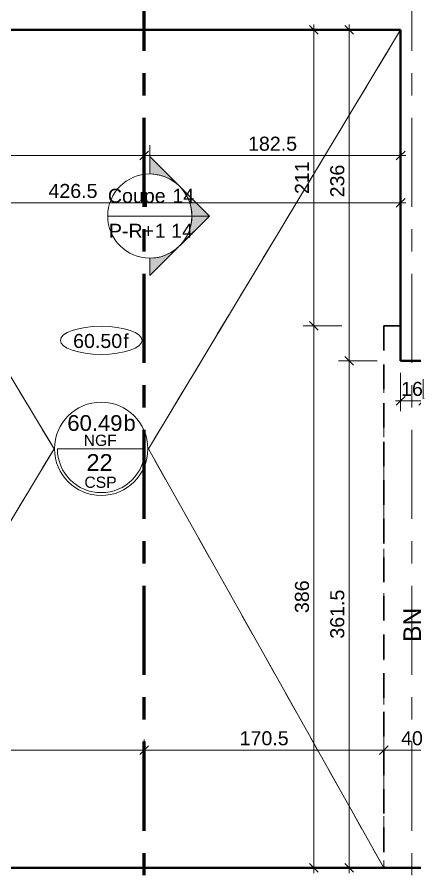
# Model space of a CAD drawing. Header units: metres. Extents: x 399 to 3028, y -427 to 863.
# Drawn here: x 412.21 to 415.04, y -398.77 to -392.65 of the extents above; entities that cross this region are included whole.
import ezdxf

# ---------------------------------------------------------------- set-up
doc = ezdxf.new("R2010")
doc.units = ezdxf.units.M
for name, pattern in [('Caché', [0.265, 0.175, -0.09]), ('Ligne de quadrillage', [1.1112499999999998, 0.6349999999999999, -0.15875, 0.15875, -0.15875]), ('Tiret', [0.3175, 0.15875, -0.15875])]:
    doc.linetypes.add(name, pattern=pattern)
for name, color, linetype, lineweight in [('A-ANNO-DIMS', 211, 'Continuous', 9), ('A-ANNO-DIMS-50', 211, 'Continuous', 9), ('A-DETL', 90, 'Continuous', 18), ('A-FLOR', 192, 'Continuous', 18), ('A-WALL', 113, 'Continuous', 18), ('G-ANNO-SYMB', 111, 'Continuous', 9), ('G-ANNO-TEXT', 231, 'Continuous', 9), ('S-FLOR-SYMB', 171, 'Continuous', 9), ('S-GRID', 1, 'Continuous', 9)]:
    doc.layers.add(name, color=color, linetype=linetype, lineweight=lineweight)
doc.styles.add('Arial', font='arial.ttf', dxfattribs={"height": 0.09999999999999999})
doc.styles.add('Arial_10', font='arial.ttf', dxfattribs={"height": 0.1199999999999999})
doc.styles.add('Arial_11', font='arial.ttf', dxfattribs={"height": 0.125})
doc.styles.add('Arial_8', font='arial.ttf', dxfattribs={"height": 0.0016})
doc.styles.add('Arial_9', font='arial.ttf', dxfattribs={"height": 0.1124999999999999})
doc.dimstyles.new('AES-_COTATION_1_50', dxfattribs={"dimscale": 0.3048, "dimtxt": 0.102025939995697, "dimasz": 0.2050524934383202, "dimexe": 0.2460629921259842, "dimexo": 0.0625, "dimgap": 0.01640419947506562, "dimtad": 1, "dimdec": 1, "dimlfac": 100, "dimrnd": 0.5, "dimdsep": 46, "dimtxsty": 'Arial', "dimblk1": 'OBLIQUE', "dimblk2": 'OBLIQUE', "dimsah": 1, "dimcen": 0.09, "dimdle": 0.1230314960629921, "dimazin": 0, "dimtfac": 1, "dimtdec": 4, "dimtix": 1, "dimtmove": 0, "dimatfit": 3, "dimfxl": 0.6561679790026247, "dimfxlon": 1, "dimtvp": 1, "dimtolj": 1, "dimtzin": 0, "dimarcsym": 2})
doc.dimstyles.new('AES-_COTATION_1_50_1', dxfattribs={"dimscale": 0.3048, "dimtxt": 0.102025939995697, "dimasz": 0.2050524934383202, "dimexe": 0.2460629921259842, "dimexo": 0.0625, "dimgap": 0.01640419947506562, "dimtad": 1, "dimdec": 1, "dimlfac": 100, "dimrnd": 0.5, "dimdsep": 46, "dimtxsty": 'Arial', "dimblk1": 'OBLIQUE', "dimblk2": 'OBLIQUE', "dimsah": 1, "dimcen": 0.09, "dimdle": 0.1230314960629921, "dimazin": 0, "dimtfac": 1, "dimtdec": 4, "dimtix": 1, "dimtmove": 2, "dimatfit": 3, "dimfxl": 0.6561679790026247, "dimfxlon": 1, "dimtvp": 1, "dimtolj": 1, "dimtzin": 0, "dimarcsym": 2})
doc.dimstyles.new('AES-_COTATION_1_50_2', dxfattribs={"dimscale": 0.3048, "dimtxt": 0.102025939995697, "dimasz": 0.2050524934383202, "dimexe": 0.2460629921259842, "dimexo": 0.0625, "dimgap": 0.01640419947506562, "dimtad": 1, "dimdec": 1, "dimlfac": 100, "dimrnd": 0.5, "dimdsep": 46, "dimtxsty": 'Arial', "dimblk1": 'OBLIQUE', "dimblk2": 'OBLIQUE', "dimsah": 1, "dimcen": 0.09, "dimdle": 0.1230314960629921, "dimazin": 0, "dimtfac": 1, "dimtdec": 4, "dimtix": 1, "dimtmove": 0, "dimatfit": 3, "dimfxl": 0.6561679790026247, "dimfxlon": 1, "dimtvp": 1, "dimtolj": 1, "dimtzin": 0, "dimarcsym": 2})
doc.dimstyles.new('AES-_COTATION_1_50_3', dxfattribs={"dimscale": 0.3048, "dimtxt": 0.102025939995697, "dimasz": 0.2050524934383202, "dimexe": 0.2460629921259842, "dimexo": 0.0625, "dimgap": 0.01640419947506562, "dimtad": 1, "dimdec": 1, "dimlfac": 100, "dimrnd": 0.5, "dimdsep": 46, "dimtxsty": 'Arial', "dimblk1": 'OBLIQUE', "dimblk2": 'OBLIQUE', "dimsah": 1, "dimcen": 0.09, "dimdle": 0.1230314960629921, "dimazin": 0, "dimtfac": 1, "dimtdec": 4, "dimtix": 1, "dimtmove": 0, "dimatfit": 3, "dimfxl": 0.6561679790026247, "dimfxlon": 1, "dimtvp": 1, "dimtolj": 1, "dimtzin": 0, "dimarcsym": 2})

# ---------------------------------------------------------------- blocks, each defined once
blk = doc.blocks.new('AES-Etiquette Dalle CSP brut vide - Dalle bidirectionnelle-1777686-AES_EXE_BET_TZ_R_1_COF_0100-Plan coffrage PH R_1 Diffusion')
at = {"layer": 'S-FLOR-SYMB'}
blk.add_line((-0.006241945035485409, -3.965577866082981e-17), (0.00624194503548541, -7.984030103713735e-17), dxfattribs=at)
blk.add_circle((-4.342392105352664e-24, 1.249368523495491e-21), 0.006649321472698208, dxfattribs=at)
blk.add_arc((-1.001207470968242e-34, -2.311040675622141e-21), 0.006241945035485415, 180.0000000000003, 359.9999999999996, dxfattribs=at)
at = {"layer": 'S-FLOR-SYMB', "char_height": 0.0016, "attachment_point": 1, "style": 'Arial_8'}
for s, insert, width in [('NGF', (-0.002494232239155849, 0.002014105379454975), 0.00585231875), ('CSP', (-0.002391804037101897, -0.003959732439132068), 0.00569198125)]:
    blk.add_mtext(s, dxfattribs=dict(at, insert=insert, width=width))
blk = doc.blocks.new('DIMBLOCK72-AES_EXE_BET_TZ_R_1_COF_0100-Plan coffrage PH R_1 Diffusion')
at = {"layer": 'A-ANNO-DIMS-50', "transparency": 16777216}
for p, q in [((414.3699024940624, -392.7444998766918), (414.6449024940624, -392.7444998766918)), ((414.5699024940623, -392.7444998766917), (414.3699024940623, -392.7444998766917)), ((414.5699024940624, -392.7444998766917), (414.5386524940624, -392.7132498766919)), ((414.5699024940623, -395.1407821151693), (414.5699024940623, -392.7069998766918)), ((414.5699024940624, -392.7444998766917), (414.6011524940624, -392.7757498766917)), ((414.5699024940625, -395.1032821151691), (414.5386524940626, -395.0720321151691)), ((414.7699024940625, -395.1032821151691), (414.4949024940626, -395.1032821151691)), ((414.5699024940625, -395.1032821151691), (414.6011524940624, -395.1345321151692)), ((414.5699024940623, -395.103282115169), (414.7699024940624, -395.103282115169))]:
    blk.add_line(p, q, dxfattribs=at)
at = {"layer": 'A-ANNO-DIMS-50', "color": 0, "transparency": 16777216, "insert": (414.4353277863751, -393.9386524113259), "char_height": 0.09999999999999999, "width": 0.2768827048498608, "attachment_point": 1, "rotation": 90, "line_spacing_factor": 0.9417779076525878, "style": 'Arial'}
blk.add_mtext('236', dxfattribs=at)
blk = doc.blocks.new('_Oblique')
at = {"color": 0, "linetype": 'ByBlock', "lineweight": -2}
blk.add_line((-0.5, -0.5), (0.5, 0.5), dxfattribs=at)
blk = doc.blocks.new('DIMBLOCK73-AES_EXE_BET_TZ_R_1_COF_0100-Plan coffrage PH R_1 Diffusion')
at = {"layer": 'A-ANNO-DIMS-50', "transparency": 16777216}
for p, q in [((414.9367063717458, -395.187964100027), (414.936706371768, -395.4629641000272)), ((414.9367063717618, -395.3879641000269), (414.9367063717458, -395.187964100027)), ((415.0967063717458, -395.1879641000143), (415.0967063717679, -395.4629641000142)), ((415.0967063717619, -395.3879641000141), (415.0967063717457, -395.1879641000143)), ((414.8992063717619, -395.38796410003), (415.1342063717619, -395.3879641000113)), ((414.9367063717619, -395.3879641000271), (414.9054563717644, -395.4192141000296)), ((414.9367063717619, -395.3879641000271), (414.9679563717593, -395.3567141000245)), ((415.096706371762, -395.3879641000141), (415.0654563717645, -395.4192141000167)), ((415.096706371762, -395.3879641000141), (415.1279563717595, -395.3567141000116))]:
    blk.add_line(p, q, dxfattribs=at)
at = {"layer": 'A-ANNO-DIMS-50', "color": 0, "transparency": 16777216, "insert": (414.9397945092927, -395.2531411329512), "char_height": 0.09999999999999999, "width": 0.1845884698999072, "attachment_point": 1, "rotation": 4.611858357551684e-09, "line_spacing_factor": 0.9417779076525878, "style": 'Arial'}
blk.add_mtext('16', dxfattribs=at)
blk = doc.blocks.new('Coupe - M_Section Head - Filled-24181-AES_EXE_BET_TZ_R_1_COF_0100-Plan coffrage PH R_1 Diffusion')
at = {"layer": 'G-ANNO-SYMB'}
h = blk.add_hatch(color=256, dxfattribs=at)
edge = h.paths.add_edge_path()
edge.add_line((-0.005999999999999932, 0.008485281374238535), (-0.005999999999999956, 0.006000000000000005))
edge.add_arc((-0.006000000000000001, -1.057487430955462e-18), 0.006000000000000001, 89.99999999999962, 134.9999999999992)
edge.add_line((-0.01024264068711923, 0.004242640687119357), (-0.005999999999999932, 0.008485281374238537))
h = blk.add_hatch(color=256, dxfattribs=at)
edge = h.paths.add_edge_path()
edge.add_line((-0.005999999999999936, 0.008485281374238532), (-0.001757359312880708, 0.004242640687119282))
edge.add_arc((-0.006000000000000015, -6.477110514602202e-18), 0.006000000000000017, 45.00000000000025, 89.99999999999987)
edge.add_line((-0.005999999999999958, 0.006000000000000006), (-0.005999999999999937, 0.008485281374238532))
h = blk.add_hatch(color=256, dxfattribs=at)
edge = h.paths.add_edge_path()
edge.add_line((-0.01448528137423854, 1.446114061831594e-16), (-0.01024264068711925, 0.004242640687119338))
edge.add_arc((-0.006000000000000012, 7.931155732165963e-19), 0.005999999999999999, 134.9999999999997, 179.9999999999995)
edge.add_line((-0.01200000000000002, 1.02047537087202e-16), (-0.01448528137423854, 1.446114061831594e-16))
h = blk.add_hatch(color=256, dxfattribs=at)
edge = h.paths.add_edge_path()
edge.add_line((0.002485281374238522, 0), (0, 0))
edge.add_arc((-0.006000000000000003, 1.586231146433193e-18), 0.006000000000000006, 359.9999999999997, 404.9999999999997)
edge.add_line((-0.001757359312880691, 0.004242640687119264), (0.002485281374238523, 0))
at = {"layer": 'G-ANNO-SYMB', "lineweight": 18}
for p, q in [((-0.006, 0.008485281374238623), (-0.01448528137423852, -1.850603004172058e-18)), ((-0.005999999999999932, 0.008485281374238537), (-0.01024264068711923, 0.004242640687119357)), ((-0.006, 0.008485281374238623), (0.002485281374238531, -7.402412016688231e-18)), ((-0.005999999999999956, 0.006000000000000005), (-0.005999999999999932, 0.008485281374238535)), ((-0.005999999999999937, 0.008485281374238532), (-0.005999999999999958, 0.006000000000000006)), ((-0.001757359312880708, 0.004242640687119282), (-0.005999999999999936, 0.008485281374238532)), ((-0.01024264068711925, 0.004242640687119338), (-0.01448528137423854, 1.446114061831594e-16)), ((0.002485281374238523, 3.304648221735818e-20), (-0.001757359312880691, 0.004242640687119264)), ((-0.01448528137423854, 1.446114061831594e-16), (-0.01200000000000002, 1.02047537087202e-16)), ((0, 0), (0.002485281374238522, 0)), ((-0.01200000000000001, -5.287437154777308e-19), (-0.01448528137423852, -2.643718577388654e-19)), ((-1.057487430955462e-18, -8.754567632032278e-18), (0.002485281374238531, -8.757317787599917e-18))]:
    blk.add_line(p, q, dxfattribs=at)
for centre, radius, start, end in [((-0.006000000000000005, 1.586231146433193e-18), 0.00600000000000001, 359.9999999999996, 179.9999999999998), ((-0.006000000000000001, -1.057487430955462e-18), 0.006000000000000001, 89.99999999999962, 134.9999999999992), ((-0.006000000000000015, -6.477110514602202e-18), 0.006000000000000017, 45.00000000000025, 89.99999999999987), ((-0.006000000000000012, 7.931155732165963e-19), 0.005999999999999999, 134.9999999999997, 179.9999999999995), ((-0.006000000000000003, 1.586231146433193e-18), 0.006000000000000006, 359.9999999999997, 44.99999999999971), ((-0.006000000000000006, 1.943133154380661e-17), 0.006000000000000009, 179.9999999999998, 359.9999999999992)]:
    blk.add_arc(centre, radius, start, end, dxfattribs=at)
blk = doc.blocks.new('DIMBLOCK632-AES_EXE_BET_TZ_R_1_COF_0100-Plan coffrage PH R_1 Diffusion')
at = {"layer": 'A-ANNO-DIMS-50', "transparency": 16777216}
for p, q in [((414.5699126883675, -395.1032886184759), (414.5386621343053, -395.072039172548)), ((414.5699774105704, -398.7536923502341), (414.569912023487, -395.0657886184818)), ((414.7699126883361, -395.1032850724459), (414.4949126883793, -395.1032899482371)), ((414.5699126883674, -395.1032886184759), (414.769912688336, -395.1032850724459)), ((414.5699126883675, -395.1032886184759), (414.6011632424297, -395.1345380644038)), ((414.5699767456899, -398.71619235024), (414.5387261916276, -398.684942904312)), ((414.3699767457214, -398.7161958962699), (414.6449767456783, -398.7161910204788)), ((414.5699767456899, -398.71619235024), (414.3699767457213, -398.7161958962699)), ((414.5699767456899, -398.71619235024), (414.6012272997522, -398.7474417961678))]:
    blk.add_line(p, q, dxfattribs=at)
at = {"layer": 'A-ANNO-DIMS-50', "color": 0, "transparency": 16777216, "insert": (414.4351217499537, -397.0831846710013), "char_height": 0.09999999999999999, "width": 0.4162658351824438, "attachment_point": 1, "rotation": 90, "line_spacing_factor": 0.9417779076525878, "style": 'Arial'}
blk.add_mtext('361.5', dxfattribs=at)
blk = doc.blocks.new('DIMBLOCK718-AES_EXE_BET_TZ_R_1_COF_0100-Plan coffrage PH R_1 Diffusion')
at = {"layer": 'A-ANNO-DIMS-50', "transparency": 16777216}
for p, q in [((414.5186054047007, -392.7444998766919), (414.2436054047006, -392.744499876692)), ((414.3186054047007, -392.7444998766917), (414.2873554047006, -392.7132498766918)), ((414.3186054047006, -392.7069998766918), (414.3186054047001, -394.8542825154269)), ((414.3186054047007, -392.7444998766917), (414.3498554047007, -392.7757498766917)), ((414.3186054047007, -392.7444998766918), (414.5186054047007, -392.7444998766918)), ((414.3186054047001, -394.8542825154269), (414.2873554047002, -394.823032515427)), ((414.5186054047002, -394.854282515427), (414.2436054047003, -394.8542825154269)), ((414.3186054047001, -394.8542825154269), (414.3498554047001, -394.8855325154269)), ((414.3186054047001, -394.8542825154269), (414.5186054047001, -394.854282515427))]:
    blk.add_line(p, q, dxfattribs=at)
at = {"layer": 'A-ANNO-DIMS-50', "color": 0, "transparency": 16777216, "insert": (414.1837824376246, -393.9147589897467), "char_height": 0.09999999999999999, "width": 0.2768827048498608, "attachment_point": 1, "rotation": 90, "line_spacing_factor": 0.9417779076525878, "style": 'Arial'}
blk.add_mtext('211', dxfattribs=at)
blk = doc.blocks.new('DIMBLOCK719-AES_EXE_BET_TZ_R_1_COF_0100-Plan coffrage PH R_1 Diffusion')
at = {"layer": 'A-ANNO-DIMS-50', "transparency": 16777216}
for p, q in [((414.3186054047001, -394.8542825154269), (414.2873554047002, -394.823032515427)), ((414.5186054047002, -394.854282515427), (414.2436054047003, -394.8542825154269)), ((414.3186054047001, -394.8542825154269), (414.3186054046992, -398.7536968061964)), ((414.3186054047001, -394.8542825154269), (414.3498554047001, -394.8855325154269)), ((414.3186054047001, -394.8542825154269), (414.5186054047001, -394.854282515427)), ((414.3186054046992, -398.7161968061964), (414.2873554046993, -398.6849468061963)), ((414.5186054046992, -398.7161968061964), (414.2436054046993, -398.7161968061964)), ((414.3186054046992, -398.7161968061964), (414.3498554046992, -398.7474468061964)), ((414.3186054046991, -398.7161968061962), (414.518605404699, -398.7161968061961))]:
    blk.add_line(p, q, dxfattribs=at)
at = {"layer": 'A-ANNO-DIMS-50', "color": 0, "transparency": 16777216, "insert": (414.1837824376239, -396.9006074544992), "char_height": 0.09999999999999999, "width": 0.2768827048498608, "attachment_point": 1, "rotation": 90, "line_spacing_factor": 0.9417779076525878, "style": 'Arial'}
blk.add_mtext('386', dxfattribs=at)
blk = doc.blocks.new('DIMBLOCK724-AES_EXE_BET_TZ_R_1_COF_0100-Plan coffrage PH R_1 Diffusion')
at = {"layer": 'A-ANNO-DIMS-50', "transparency": 16777216}
for p, q in [((413.1093719022114, -393.8408623124207), (413.1093719021891, -393.5658623124208)), ((413.1093719021953, -393.6408623124207), (413.1406219021928, -393.6096123124183)), ((414.9367063716375, -393.8408623122736), (414.9367063716153, -393.5658623122737)), ((414.9367063716212, -393.6408623122736), (414.9679563716189, -393.6096123122711)), ((413.1093719021953, -393.6408623124207), (413.0781219021979, -393.6721123124232)), ((414.9742063716212, -393.6408623122707), (413.1093719021953, -393.6408623124207)), ((413.1093719021952, -393.6408623124207), (413.1093719022112, -393.8408623124206)), ((414.9367063716212, -393.6408623122736), (414.9054563716238, -393.6721123122763)), ((414.9367063716213, -393.6408623122735), (414.9367063716373, -393.8408623122735))]:
    blk.add_line(p, q, dxfattribs=at)
at = {"layer": 'A-ANNO-DIMS-50', "color": 0, "transparency": 16777216, "insert": (413.8495950389047, -393.5060393452855), "char_height": 0.09999999999999999, "width": 0.4162658351824438, "attachment_point": 1, "rotation": 4.611859152690354e-09, "line_spacing_factor": 0.9417779076525878, "style": 'Arial'}
blk.add_mtext('182.5', dxfattribs=at)
blk = doc.blocks.new('DIMBLOCK725-AES_EXE_BET_TZ_R_1_COF_0100-Plan coffrage PH R_1 Diffusion')
at = {"layer": 'A-ANNO-DIMS-50', "transparency": 16777216}
for p, q in [((410.6706565949919, -393.840862312617), (410.6706565949697, -393.5658623126172)), ((410.6706565949756, -393.640862312617), (410.701906594973, -393.6096123126146)), ((413.1093719022114, -393.8408623124207), (413.1093719021891, -393.5658623124208)), ((413.1093719021953, -393.6408623124207), (413.1406219021928, -393.6096123124183)), ((413.1093719021953, -393.6408623124207), (410.6331565949757, -393.64086231262)), ((410.6706565949756, -393.640862312617), (410.639406594978, -393.6721123126197)), ((410.6706565949758, -393.6408623126169), (410.6706565949917, -393.8408623126169)), ((413.1093719021953, -393.6408623124207), (413.0781219021979, -393.6721123124232)), ((413.1093719021952, -393.6408623124207), (413.1093719022112, -393.8408623124206))]:
    blk.add_line(p, q, dxfattribs=at)
at = {"layer": 'A-ANNO-DIMS-50', "color": 0, "transparency": 16777216, "insert": (411.7746464548871, -393.5060393454523), "char_height": 0.09999999999999999, "width": 0.2768827048498608, "attachment_point": 1, "rotation": 4.6118591526903545e-09, "line_spacing_factor": 0.9417779076525878, "style": 'Arial'}
blk.add_mtext('244', dxfattribs=at)
blk = doc.blocks.new('DIMBLOCK728-AES_EXE_BET_TZ_R_1_COF_0100-Plan coffrage PH R_1 Diffusion')
at = {"layer": 'A-ANNO-DIMS-50', "transparency": 16777216}
for p, q in [((410.6706615947432, -394.1776161273736), (410.6706615947209, -393.9026161273736)), ((414.9367063716646, -394.1776161270303), (414.9367063716422, -393.9026161270302)), ((414.9742063716484, -393.9776161270271), (410.6331615947269, -393.9776161273765)), ((410.6706615947268, -393.9776161273736), (410.6394115947294, -394.0088661273762)), ((410.6706615947268, -393.9776161273736), (410.7019115947243, -393.9463661273711)), ((410.6706615947269, -393.9776161273735), (410.670661594743, -394.1776161273734)), ((414.9367063716485, -393.9776161270302), (414.9054563716509, -394.0088661270327)), ((414.9367063716485, -393.9776161270302), (414.9679563716459, -393.9463661270277)), ((414.9367063716484, -393.9776161270302), (414.9367063716643, -394.17761612703))]:
    blk.add_line(p, q, dxfattribs=at)
at = {"layer": 'A-ANNO-DIMS-50', "color": 0, "transparency": 16777216, "insert": (412.4280147179689, -393.8427931601564), "char_height": 0.09999999999999999, "width": 0.4162658351824438, "attachment_point": 1, "rotation": 4.611859152690354e-09, "line_spacing_factor": 0.9417779076525878, "style": 'Arial'}
blk.add_mtext('426.5', dxfattribs=at)
blk = doc.blocks.new('DIMBLOCK733-AES_EXE_BET_TZ_R_1_COF_0100-Plan coffrage PH R_1 Diffusion')
at = {"layer": 'A-ANNO-DIMS-50', "transparency": 16777216}
for p, q in [((414.8167093148508, -398.0771810936819), (414.8167052319621, -397.8021810937123)), ((415.2167093147629, -398.0771751549352), (415.2167052318746, -397.8021751549653)), ((414.8167063454774, -397.877181093704), (414.7854568094454, -397.9084315576652)), ((414.8167063454774, -397.877181093704), (414.8479558815093, -397.8459306297429)), ((415.2167063453896, -397.8771751549571), (414.8167063454774, -397.877181093704)), ((414.8167063454773, -397.8771810937039), (414.8167093148508, -398.0771810936819)), ((415.2167063453896, -397.8771751549571), (415.1854568093577, -397.9084256189183)), ((415.2167063453896, -397.8771751549571), (415.2479558814215, -397.8459246909961)), ((415.2167063453895, -397.8771751549571), (415.2167093147629, -398.0771751549351))]:
    blk.add_line(p, q, dxfattribs=at)
at = {"layer": 'A-ANNO-DIMS-50', "color": 0, "transparency": 16777216, "insert": (414.9397924812847, -397.7423562991698), "char_height": 0.09999999999999999, "width": 0.1845884698999072, "attachment_point": 1, "rotation": 0.00085066282395636, "line_spacing_factor": 0.9417779076525878, "style": 'Arial'}
blk.add_mtext('40', dxfattribs=at)
blk = doc.blocks.new('DIMBLOCK734-AES_EXE_BET_TZ_R_1_COF_0100-Plan coffrage PH R_1 Diffusion')
at = {"layer": 'A-ANNO-DIMS-50', "transparency": 16777216}
for p, q in [((413.1094377674178, -398.0772064413159), (413.1094336845293, -397.8022064413461)), ((414.8167093148508, -398.0771810936819), (414.8167052319621, -397.8021810937123)), ((413.1094347980444, -397.8772064413379), (413.0781852620124, -397.908456905299)), ((413.1094347980444, -397.8772064413379), (413.1406843340764, -397.8459559773767)), ((414.8167063454774, -397.877181093704), (413.1094347980444, -397.8772064413379)), ((413.1094347980443, -397.8772064413378), (413.1094377674177, -398.0772064413158)), ((414.8167063454774, -397.877181093704), (414.7854568094454, -397.9084315576652)), ((414.8167063454774, -397.877181093704), (414.8479558815093, -397.8459306297429)), ((414.8167063454773, -397.8771810937039), (414.8167093148508, -398.0771810936819))]:
    blk.add_line(p, q, dxfattribs=at)
at = {"layer": 'A-ANNO-DIMS-50', "color": 0, "transparency": 16777216, "insert": (413.7896244720885, -397.7423733755614), "char_height": 0.09999999999999999, "width": 0.4162658351824438, "attachment_point": 1, "rotation": 0.00085066282395477, "line_spacing_factor": 0.9417779076525878, "style": 'Arial'}
blk.add_mtext('170.5', dxfattribs=at)
blk = doc.blocks.new('DIMBLOCK735-AES_EXE_BET_TZ_R_1_COF_0100-Plan coffrage PH R_1 Diffusion')
at = {"layer": 'A-ANNO-DIMS-50', "transparency": 16777216}
for p, q in [((410.6707224601983, -398.0772426485978), (410.6707183773098, -397.8022426486282)), ((413.1094377674178, -398.0772064413159), (413.1094336845293, -397.8022064413461)), ((413.1094347980444, -397.8772064413379), (410.6332194908289, -397.8772432053775)), ((410.6707194908249, -397.8772426486198), (410.6394699547929, -397.908493112581)), ((410.6707194908249, -397.8772426486198), (410.7019690268569, -397.8459921846587)), ((410.6707194908249, -397.8772426486197), (410.6707224601983, -398.0772426485977)), ((413.1094347980444, -397.8772064413379), (413.0781852620124, -397.908456905299)), ((413.1094347980444, -397.8772064413379), (413.1406843340764, -397.8459559773767)), ((413.1094347980443, -397.8772064413378), (413.1094377674177, -398.0772064413158))]:
    blk.add_line(p, q, dxfattribs=at)
at = {"layer": 'A-ANNO-DIMS-50', "color": 0, "transparency": 16777216, "insert": (411.7747073490611, -397.7424032907682), "char_height": 0.09999999999999999, "width": 0.2768827048498608, "attachment_point": 1, "rotation": 0.0008506628239555653, "line_spacing_factor": 0.9417779076525878, "style": 'Arial'}
blk.add_mtext('244', dxfattribs=at)

msp = doc.modelspace()

# ---------------------------------------------------------------- linework, layer by layer
at = {"layer": 'A-DETL', "color": 51}
for p, q in [((412.4676615945895, -395.7302994225063), (410.6706432760394, -392.7438507607233)), ((413.1398745255666, -395.7302994225061), (414.9367063715492, -392.7444998766917)), ((412.4676615945895, -395.7302994225063), (410.6707319476258, -398.7162614844324)), ((414.8167063446859, -398.7161830112456), (413.1398745255666, -395.7302994225061))]:
    msp.add_line(p, q, dxfattribs=at)
at = {"layer": 'A-DETL', "linetype": 'Tiret'}
for p, q in [((412.4676615945895, -395.7302994225063), (410.6706432760394, -392.7438507607233)), ((413.1398745255666, -395.7302994225061), (414.9367063715492, -392.7444998766917)), ((414.8167063446859, -394.854282515427), (414.8167063446859, -398.7161830112456)), ((414.8167063446859, -394.854282515427), (414.936706344681, -394.854282515427)), ((412.4676615945895, -395.7302994225063), (410.6707319476258, -398.7162614844324)), ((414.8167063446859, -398.7161830112456), (413.1398745255666, -395.7302994225061))]:
    msp.add_line(p, q, dxfattribs=at)
at = {"layer": 'A-DETL', "linetype": 'Caché', "lineweight": 35}
for q in [(414.8167063446859, -398.7161830112456), (414.936706344681, -394.854282515427)]:
    msp.add_line((414.8167063446859, -394.854282515427), q, dxfattribs=at)
at = {"layer": 'A-DETL', "color": 51}
msp.add_ellipse((412.8036774267668, -394.9572429276069), major_axis=(0.290874775014629, 0), ratio=0.3437905538388244, dxfattribs=at)
at = {"layer": 'A-FLOR', "color": 31, "lineweight": 25}
for p, q in [((410.6706432856767, -392.7444998627018), (414.9367063715496, -392.7444997877167)), ((414.9367063715496, -392.7444998766917), (414.9367063717389, -395.1032821151676)), ((414.9367063717389, -395.1032821151676), (415.0967063717383, -395.1032821151547)), ((421.7907319459239, -398.7160643251726), (410.670731947626, -398.7162614844319))]:
    msp.add_line(p, q, dxfattribs=at)
at = {"layer": 'A-WALL', "color": 2, "lineweight": 50}
for p, q in [((414.9367063715492, -392.7444998766918), (410.6706432856769, -392.7444998766918)), ((414.936706371739, -395.103282115169), (414.9367063715492, -392.7444998766917)), ((415.0967063717391, -395.1032821151563), (414.936706371739, -395.103282115169)), ((410.6707319476257, -398.7162614844323), (421.790731945924, -398.7160643251725))]:
    msp.add_line(p, q, dxfattribs=at)
at = {"layer": 'G-ANNO-SYMB'}
msp.add_line((413.1500650891941, -393.771799824639), (413.1500650891941, -393.5661274791937), dxfattribs=at)
at = {"layer": 'G-ANNO-SYMB', "lineweight": 18}
msp.add_line((412.8500650891937, -394.0717998246389), (413.4500650891937, -394.0717998246387), dxfattribs=at)
at = {"layer": 'S-GRID', "linetype": 'Ligne de quadrillage', "lineweight": 100}
msp.add_line((413.10982279301, -424.0103274779519), (413.1091719740457, -380.1748856009249), dxfattribs=at)
at = {"layer": 'S-GRID', "linetype": 'Ligne de quadrillage'}
msp.add_line((415.0167063671036, -424.0102992737361), (415.0167063635763, -380.1748573918777), dxfattribs=at)

# ---------------------------------------------------------------- block references
at = {"layer": 'G-ANNO-SYMB', "lineweight": 18, "extrusion": (0, 0, -1), "xscale": 49.99999999999997, "yscale": 49.99999999999997, "zscale": 49.99999999999997, "rotation": 89.99999999999888}
msp.add_blockref('Coupe - M_Section Head - Filled-24181-AES_EXE_BET_TZ_R_1_COF_0100-Plan coffrage PH R_1 Diffusion', (-413.1500650891937, -393.7717998246388), dxfattribs=at)
at = {"layer": 'S-FLOR-SYMB', "xscale": 49.99999999999996, "yscale": 49.99999999999996, "zscale": 49.99999999999996}
msp.add_blockref('AES-Etiquette Dalle CSP brut vide - Dalle bidirectionnelle-1777686-AES_EXE_BET_TZ_R_1_COF_0100-Plan coffrage PH R_1 Diffusion', (412.8036774267667, -395.7302994225059), dxfattribs=at)

# ---------------------------------------------------------------- texts
at = {"layer": 'G-ANNO-SYMB', "char_height": 0.09999999999999991, "attachment_point": 1, "style": 'Arial'}
for s, insert, width in [('Coupe ', (412.8514361180271, -393.877340975379), 0.5571728124999995), ('14', (413.3111496596938, -393.877340975379), 0.1924049999999999), ('P-R+', (412.8581861180272, -394.1267902104161), 0.3968353124999997), ('1 14', (413.1856079930272, -394.1267902104161), 0.3367087499999997)]:
    msp.add_mtext(s, dxfattribs=dict(at, insert=insert, width=width))
at = {"layer": 'G-ANNO-TEXT', "color": 41, "char_height": 0.1, "attachment_point": 1, "style": 'Arial'}
for s, insert, width in [('60.50', (412.6038148450248, -394.9117684060471), 0.43291125), ('\\fArial|b0|i0|c178|p34|;f', (412.9610023450249, -394.9117684060471), 0.05210968750000001)]:
    msp.add_mtext(s, dxfattribs=dict(at, insert=insert, width=width))
at = {"layer": 'G-ANNO-TEXT', "color": 7, "insert": (414.9562926657209, -397.1055264269712), "char_height": 0.125, "width": 0.2926159375, "attachment_point": 1, "rotation": 90, "style": 'Arial_11'}
msp.add_mtext('BN', dxfattribs=at)
at = {"layer": 'S-FLOR-SYMB', "attachment_point": 1}
for s, insert, char_height, width, style in [('60.49', (412.5623255531554, -395.4901483446236), 0.1124999999999999, 0.4850209374999996, 'Arial_9'), ('\\fArial|b0|i0|c178|p34|;b', (412.962507844822, -395.4901483446237), 0.1124999999999999, 0.1082278124999998, 'Arial_9'), ('22', (412.6989505531556, -395.7678345685582), 0.1199999999999999, 0.2244724999999998, 'Arial_10')]:
    msp.add_mtext(s, dxfattribs=dict(at, insert=insert, char_height=char_height, width=width, style=style))

# ---------------------------------------------------------------- dimensions: what is measured, and where the dimension line sits
at = {"layer": 'A-ANNO-DIMS'}
for base, p1, p2, angle, dimstyle, override, picture, middle in [((414.3186054047003, -394.8542825154273), (414.5186054047007, -392.7444998766918), (414.5186054047001, -394.854282515427), 89.99999999999991, 'AES-_COTATION_1_50_3', {"dimpost": '<>', "dimfxl": 2.109782638735226}, 'DIMBLOCK718-AES_EXE_BET_TZ_R_1_COF_0100-Plan coffrage PH R_1 Diffusion', (414.2634007659358, -393.7993911960597)), ((410.6706565949917, -393.6408623126169), (413.1093719022112, -393.8408623124206), (410.6706565949917, -393.8408623126169), 4.610122928813812e-09, 'AES-_COTATION_1_50_3', {"dimpost": '<>', "dimfxl": 2.438715307219468}, 'DIMBLOCK725-AES_EXE_BET_TZ_R_1_COF_0100-Plan coffrage PH R_1 Diffusion', (411.8900142486015, -393.5856576738526)), ((413.1093719022112, -393.6408623124207), (414.9367063716373, -393.8408623122735), (413.1093719022112, -393.8408623124206), 4.614416877193247e-09, 'AES-_COTATION_1_50_3', {"dimpost": '<>', "dimfxl": 1.827334469426091}, 'DIMBLOCK724-AES_EXE_BET_TZ_R_1_COF_0100-Plan coffrage PH R_1 Diffusion', (414.0230391369242, -393.5848050133513)), ((414.3186054046993, -398.7161968061964), (414.5186054047001, -394.854282515427), (414.518605404699, -398.7161968061961), 89.99999999999991, 'AES-_COTATION_1_50_3', {"dimpost": '<>', "dimfxl": 3.861914290769107}, 'DIMBLOCK719-AES_EXE_BET_TZ_R_1_COF_0100-Plan coffrage PH R_1 Diffusion', (414.2625139992176, -396.7852396608118)), ((414.5699126883674, -395.1032886184757), (414.3699767457213, -398.7161958962699), (414.769912688336, -395.1032850724459), 270.001015862723, 'AES-_COTATION_1_50_2', {"dimpost": '<>', "dimfxl": 3.63497914424555}, 'DIMBLOCK632-AES_EXE_BET_TZ_R_1_COF_0100-Plan coffrage PH R_1 Diffusion', (414.6260361225013, -396.909739489849)), ((415.0967063717457, -395.3879641000141), (414.9367063717458, -395.187964100027), (415.0967063717457, -395.1879641000143), 4.579998741305122e-09, 'AES-_COTATION_1_50', {"dimpost": '<>', "dimfxl": 0.1599999999999113}, 'DIMBLOCK73-AES_EXE_BET_TZ_R_1_COF_0100-Plan coffrage PH R_1 Diffusion', (415.0167063717457, -395.3319068009447)), ((410.6707194908249, -397.8772426486198), (413.1094377674177, -398.0772064413158), (410.6707224601983, -398.0772426485977), 0.000850662820847537, 'AES-_COTATION_1_50_3', {"dimpost": '<>', "dimfxl": 2.438715307488136}, 'DIMBLOCK735-AES_EXE_BET_TZ_R_1_COF_0100-Plan coffrage PH R_1 Diffusion', (411.8900763248186, -397.8220199062206)), ((413.1094347980442, -397.8772064413379), (414.8167093148508, -398.0771810936819), (413.1094377674177, -398.0772064413158), 0.0008506628294086595, 'AES-_COTATION_1_50_3', {"dimpost": '<>', "dimfxl": 1.707271547621261}, 'DIMBLOCK734-AES_EXE_BET_TZ_R_1_COF_0100-Plan coffrage PH R_1 Diffusion', (413.9630697394855, -397.8211364684577)), ((414.8167063454774, -397.8771810937039), (415.2167093147629, -398.0771751549351), (414.8167093148508, -398.0771810936819), 0.0008506628135239306, 'AES-_COTATION_1_50_3', {"dimpost": '<>', "dimfxl": 0.3999999999562401}, 'DIMBLOCK733-AES_EXE_BET_TZ_R_1_COF_0100-Plan coffrage PH R_1 Diffusion', (415.0167055131582, -397.8211208252673))]:
    dim = msp.add_linear_dim(base=base, p1=p1, p2=p2, angle=angle, dimstyle=dimstyle, override=override, dxfattribs=at)
    dim.commit()
    dim.dimension.update_dxf_attribs({"geometry": picture, "text_midpoint": middle})
for base, p1, p2, angle, override, picture, middle, turn in [((414.5699024940625, -392.744499876692), (414.7699024940624, -395.103282115169), (414.3699024940623, -392.7444998766917), 89.99999999999991, {"dimpost": '<>', "dimfxl": 2.392457658675661}, 'DIMBLOCK72-AES_EXE_BET_TZ_R_1_COF_0100-Plan coffrage PH R_1 Diffusion', (414.5019944530417, -393.800211058901), 89.99999999999991), ((410.670661594743, -393.9776161273734), (414.9367063716643, -394.17761612703), (410.670661594743, -394.1776161273734), 4.610440729800262e-09, {"dimpost": '<>', "dimfxl": 4.266044776921262}, 'DIMBLOCK728-AES_EXE_BET_TZ_R_1_COF_0100-Plan coffrage PH R_1 Diffusion', (412.6361476355655, -393.9094598268063), 4.611859152690354e-09)]:
    dim = msp.add_linear_dim(base=base, p1=p1, p2=p2, angle=angle, dimstyle='AES-_COTATION_1_50_1', override=override, dxfattribs=at)
    dim.commit()
    dim.dimension.update_dxf_attribs({"geometry": picture, "text_midpoint": middle, "dimtype": 160, "text_rotation": turn})

doc.saveas('drawing.dxf')
